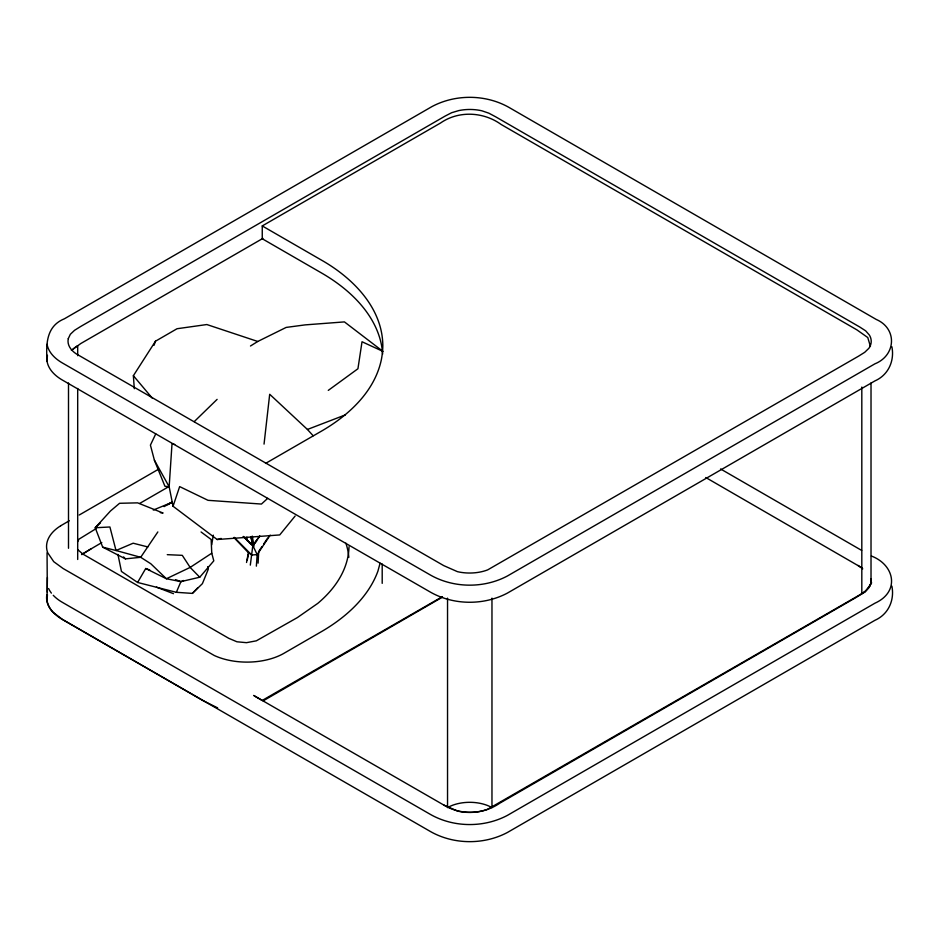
<?xml version="1.0" encoding="UTF-8"?>
<svg xmlns="http://www.w3.org/2000/svg" width="939" height="939" viewBox="0 0 939 939"><rect width="100%" height="100%" fill="white"/><g stroke="black" fill="none" stroke-linecap="round" stroke-linejoin="round"><path stroke-width="1.41" d="M382.196 564.034L382.196 583.354M891.897 346.761C894.667 360.834 888.388 374.978 874.948 380.894L507.412 593.096C483.89 605.561 453.83 605.338 430.614 592.239L62.702 380.248A53.1 30.658 0 0 1 47.079 361.409C45.999 344.683 45.952 326.244 64.38 318.802L431.928 106.6C455.415 94.041 485.498 94.229 508.738 107.269L876.251 319.448C897.567 328.65 895.947 355.412 874.948 363.804L507.412 575.994C483.878 588.471 453.807 588.237 430.578 575.126L62.713 363.158A53.1 30.658 0 0 1 47.079 344.32M258.084 563.165L258.706 551.451L261.969 546.58M47.408 577.555L47.185 592.251M47.079 361.409L47.419 355.259M47.419 594.645L47.079 600.807A53.1 30.658 0 0 0 62.702 619.646L430.614 831.625C453.83 844.724 483.89 844.959 507.412 832.482L874.948 620.292C888.388 614.364 894.667 600.232 891.897 586.159M256.359 566.158L257.169 554.62L252.826 545.477L250.913 536.92M264.047 444.112L269.693 394.263L307.429 429.463L313.145 435.743M250.314 565.125L252.826 545.477L251.499 536.885M211.698 544.82L213.306 535.16M247.286 559.996L248.354 554.256M246.534 562.484L248.389 552.648L234.222 537.894M380.084 563.177L377.936 571.088A209.526 120.967 0 0 1 322.441 631.055L284.799 652.816A52.455 30.283 0 0 1 214.28 655.504L63.148 568.541L53.734 561.675L47.678 552.707A52.525 30.33 0 0 1 60.671 525.805M295.116 516.039L279.716 534.937L217.167 539.514L173.046 506.25L179.654 486.602L208.035 500.323L261.453 504.055L267.732 498.316M154.055 345.27L155.498 341.197L177.037 328.732L206.838 324.542L257.755 341.467L286.172 327.418L305.175 324.882L344.425 321.901L382.959 351.397L362.02 341.749L357.935 368.745L328.274 390.389M117.938 554.374L121.436 571.44L137.599 582.462L176.344 592.309L180.91 581.64L183.563 580.513M155.745 433.888L150.416 445.121L154.395 460.192L164.935 486.285L169.161 486.754L173.046 506.25M77.585 541.756L78.935 539.197L96.412 528.434M137.599 582.462L145.721 568.518L149.782 570.032M134.3 388.699L133.373 375.706L155.498 341.197M160.323 512.624L163.081 513.046L137.622 502.858L119.57 503.292L110.45 511.016L95.226 527.753L102.691 547.155L125.439 558.869L140.686 557.297L157.846 531.943M263.601 544.139L267.674 538.047M270.209 535.124L257.169 554.62L251.734 554.984L248.389 552.648M249.351 542.812L252.826 545.477L259.634 536.146M243.365 536.674L252.826 545.477L259.833 536.075M145.721 568.518L166.403 578.741L180.91 581.64L199.749 577.215L213.799 560.853L211.768 553.2L211.146 539.467L201.063 531.979M243.248 536.427L252.826 545.477L256.617 541.134M176.344 592.309L192.378 593.401L197.871 587.661M194.244 421.611L217.109 399.368M192.378 593.401L202.401 583.647L208.235 569.363L207.683 566.698M100.461 522.823L95.226 527.753L109.91 526.99L116.013 550.512L140.686 557.297L150.803 563.752L166.403 578.741L190.148 567.414L211.768 553.2M71.387 350.388L80.766 343.545L262.908 238.377M81.834 554.62L91.165 548.728M250.478 346.01L257.755 341.467M81.564 554.444L101.811 542.578M60.659 525.793L69.275 520.769M263.073 700.917L442.527 597.098M382.631 354.109A237.684 137.223 0 0 0 381.457 344.848C376.504 320.011 359.168 299.611 339.378 284.752A204.373 117.985 0 0 0 321.561 273.003L262.251 238.752L262.251 225.935L440.532 123.009C458.584 110.438 483.538 111.718 501.156 124.476L856.849 329.835L867.765 337.535L870.43 346.479M79.228 515.018L158.362 469.324M139.7 503.433L168.022 487.083M164.137 506.602L172.365 501.849M167.752 504.701L171.508 502.529L153.292 510.065M265.537 463.432L321.173 431.306C348.522 415.508 374.673 391.669 381.387 359.531A238.201 137.528 0 0 0 382.83 345.634C382.513 307.593 352.501 277.744 321.42 260.091L262.251 225.935M442.128 596.793L262.251 700.435L253.624 695.447M307.429 429.463L345.399 414.874M217.167 539.514L221.158 538.423M167.271 554.667L182.283 555.336L190.148 567.414L199.749 577.215M174.76 444.405L171.99 444.159L169.161 486.754L154.395 460.192M102.691 547.155L116.013 550.512L133.15 543.212L147.822 546.944M175.499 579.621L180.91 581.64M217.637 707.865L203.364 700.799L62.397 619.4L52.889 612.146A52.678 30.412 0 0 1 47.314 592.685L47.056 552.825M156.426 587.11L173.48 593.683M443.736 805.016L457.446 811.061A32.536 18.78 0 0 0 487.658 809.277L858.563 595.549L864.713 591.699L868.88 587.697A32.525 18.78 0 0 0 871.052 578.776M720.577 468.96L861.65 550.407M871.392 556.029C895.008 565.032 899.961 591.946 874.948 603.19L507.412 815.381C483.878 827.869 453.807 827.623 430.578 814.512L62.713 602.545A53.1 30.658 0 0 1 53.253 595.303M705.776 477.517L862.084 567.931M254.457 695.952L444.558 805.486C461.589 815.498 483.679 814.359 499.865 803.127L855.394 597.861L865.101 591.934L871.58 582.908L870.735 580.114M858.046 565.431L862.753 568.846M77.608 549.585L83.195 554.268L228.752 638.309L236.945 641.783L246.476 642.675L256.324 640.832L297.381 617.58L317.758 603.39A178.128 102.844 0 0 0 349.015 546.791M234.175 537.331L251.734 554.984M123.572 556.921L125.439 558.869M133.373 375.706L152.458 398.371M251.042 536.967L252.826 545.477M252.262 536.087L254.058 546.087M246.84 537.085L247.603 541.38M871.016 382.971L871.016 581.041A31.41 18.134 0 0 1 861.814 593.671L861.814 387.056M491.966 598.155L491.966 807.622A31.421 18.134 0 0 0 447.539 807.622L447.539 598.155M77.691 355.705L77.691 345.728A31.41 18.134 0 0 0 72.784 349.414M77.691 388.476L77.691 559.48M68.5 382.971L68.5 548.27M345.892 543.188A178.058 102.797 0 0 1 348.827 557.367M51.399 593.131A53.1 30.658 0 0 1 48.605 588.553M68.265 338.686C66.622 346.35 72.984 352.501 79.275 355.611L443.736 565.618L457.446 571.663A32.536 18.78 0 0 0 487.658 569.891L858.563 356.163L864.713 352.313L868.88 348.299A32.525 18.78 0 0 0 869.303 334.965L865.699 330.868L859.678 326.972L495.604 116.776L488.832 113.173L481.86 110.79A32.513 18.768 0 0 0 458.76 110.591L451.647 112.715L445.051 116.119L80.754 326.443L74.568 330.293L70.331 334.296L68.265 338.686"/></g></svg>
